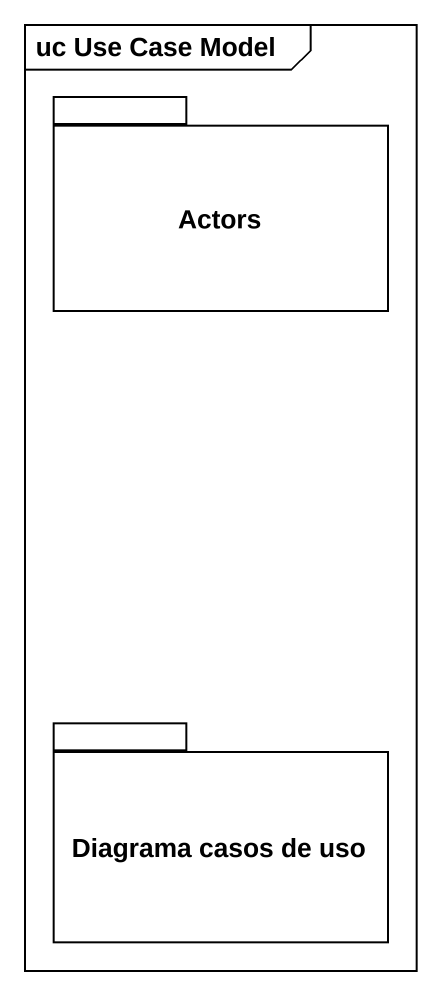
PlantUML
@startuml
mainframe uc Use Case Model
package Actors {
}
package "Diagrama casos de uso" as Diagrama_casos_de_uso {
}
@enduml
